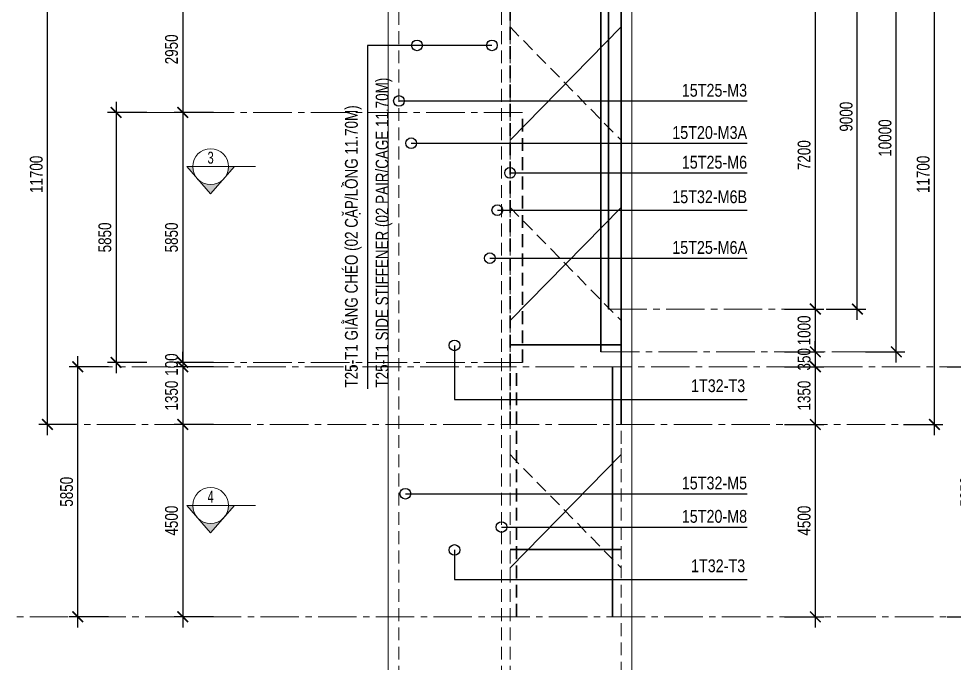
# Model space of a CAD drawing. Header units: millimetres. Extents: x 2746337 to 7547699, y -363432 to 15720.
# Drawn here: x 3799985 to 3821882, y -26997 to -11918 of the extents above; entities that cross this region are included whole.
import ezdxf
from ezdxf.enums import TextEntityAlignment as Align

# ---------------------------------------------------------------- set-up
doc = ezdxf.new("R2010")
doc.units = ezdxf.units.MM
doc.header["$LTSCALE"] = 1200
doc.header["$PDMODE"] = 3
for name, pattern in [('CENTER2', [1.125, 0.75, -0.125, 0.125, -0.125]), ('CONTINOUS', [0]), ('HIDDEN', [0.375, 0.25, -0.125])]:
    doc.linetypes.add(name, pattern=pattern)
for name, color, linetype, lineweight in [('1', 9, 'Continuous', 13), ('BOUND', 3, 'Continuous', 20), ('C1CO', 4, 'Continuous', 35), ('Grid line', 160, 'CENTER2', 5), ('HIDE', 8, 'HIDDEN', 13), ('K-THUOC', 1, 'Continuous', 18), ('LEADER', 8, 'Continuous', 9), ('T1CO', 4, 'Continuous', 20), ('T1HI', 4, 'HIDDEN', 13), ('TCCO', 4, 'Continuous', 35), ('TCHI', 4, 'HIDDEN', 30), ('TEXTMA', 2, 'Continuous', 13), ('TEXTVN', 2, 'Continuous', 20)]:
    doc.layers.add(name, color=color, linetype=linetype, lineweight=lineweight)
doc.styles.add('DB_Arial', font='arial.ttf', dxfattribs={"width": 0.8})
doc.styles.add('SMTEXT', font='arial.ttf', dxfattribs={"width": 0.75})
doc.styles.add('TEXTVN', font='VHELVCN.TTF', dxfattribs={"width": 0.8})
doc.dimstyles.new('BSV1-100', dxfattribs={"dimtxt": 300, "dimasz": 250, "dimexe": 200, "dimexo": 0, "dimgap": 108, "dimtad": 1, "dimdec": 0, "dimdsep": 46, "dimtxsty": 'SMTEXT', "dimblk": 'ARCHTICK', "dimcen": 100, "dimdle": 250, "dimclrd": 256, "dimclre": 256, "dimclrt": 1, "dimadec": 0, "dimazin": 0, "dimtfac": 1, "dimtdec": 0, "dimtix": 1, "dimtmove": 2, "dimatfit": 3, "dimfxl": 720, "dimfxlon": 1, "dimtolj": 1, "dimtzin": 0, "dimarcsym": 0})
doc.dimstyles.new('BSV25', dxfattribs={"dimtxt": 300, "dimasz": 250, "dimexe": 200, "dimexo": 0, "dimgap": 108, "dimtad": 1, "dimdec": 0, "dimlfac": 0.25, "dimdsep": 46, "dimtxsty": 'SMTEXT', "dimblk": 'ARCHTICK', "dimcen": 100, "dimdle": 250, "dimclrd": 256, "dimclre": 256, "dimclrt": 2, "dimadec": 0, "dimazin": 0, "dimtfac": 1, "dimtdec": 0, "dimtix": 1, "dimtmove": 2, "dimatfit": 3, "dimfxl": 800, "dimfxlon": 1, "dimtolj": 1, "dimtzin": 0, "dimarcsym": 0})

# ---------------------------------------------------------------- blocks, each defined once
blk = doc.blocks.new('_ArchTick')
at = {"color": 0, "linetype": 'ByBlock', "const_width": 0.15}
blk.add_lwpolyline([(-0.5, -0.5), (0.5, 0.5)], dxfattribs=at)
blk = doc.blocks.new('*D2662')
at = {"layer": 'Defpoints', "color": 0, "transparency": 16777216}
for p in [(3804039, -9260), (3768926, -13060), (3804039, -13060)]:
    blk.add_point(p, dxfattribs=at)
at = {"layer": 'K-THUOC', "lineweight": -2, "transparency": 16777216}
for p, q in [((3768926, -9010), (3768926, -13310)), ((3769646, -9260), (3768726, -9260)), ((3769646, -13060), (3768726, -13060))]:
    blk.add_line(p, q, dxfattribs=at)
at = {"layer": 'K-THUOC', "lineweight": -2, "transparency": 16777216, "xscale": 250, "yscale": 250, "zscale": 250}
for p, rotation in [((3768926, -9260), 90), ((3768926, -13060), 270)]:
    blk.add_blockref('_ArchTick', p, dxfattribs=dict(at, rotation=rotation))
at = {"layer": 'K-THUOC', "color": 1, "transparency": 16777216, "insert": (3768665, -11160), "char_height": 300, "attachment_point": 5, "rotation": 90, "style": 'SMTEXT'}
blk.add_mtext('\\A1;3800', dxfattribs=at)
blk = doc.blocks.new('*D2665')
at = {"layer": 'Defpoints', "color": 0, "transparency": 16777216}
for p in [(3825555, -1410), (3819858, -25910), (3830723, -25910)]:
    blk.add_point(p, dxfattribs=at)
at = {"layer": 'K-THUOC', "lineweight": -2, "transparency": 16777216}
for p, q in [((3830723, -1160), (3830723, -26160)), ((3830003, -1410), (3830923, -1410)), ((3830003, -25910), (3830923, -25910))]:
    blk.add_line(p, q, dxfattribs=at)
at = {"layer": 'K-THUOC', "lineweight": -2, "transparency": 16777216, "xscale": 250, "yscale": 250, "zscale": 250}
for p, rotation in [((3830723, -1410), 90), ((3830723, -25910), 270)]:
    blk.add_blockref('_ArchTick', p, dxfattribs=dict(at, rotation=rotation))
at = {"layer": 'K-THUOC', "color": 1, "transparency": 16777216, "insert": (3830462, -13660), "char_height": 300, "attachment_point": 5, "rotation": 90, "style": 'SMTEXT'}
blk.add_mtext('\\A1;24500', dxfattribs=at)
blk = doc.blocks.new('*D2666')
at = {"layer": 'Defpoints', "color": 0, "transparency": 16777216}
for p in [(3819858, -25910), (3821580, -44910), (3830723, -44910)]:
    blk.add_point(p, dxfattribs=at)
at = {"layer": 'K-THUOC', "lineweight": -2, "transparency": 16777216}
for p, q in [((3830723, -25660), (3830723, -45160)), ((3830003, -25910), (3830923, -25910)), ((3830003, -44910), (3830923, -44910))]:
    blk.add_line(p, q, dxfattribs=at)
at = {"layer": 'K-THUOC', "lineweight": -2, "transparency": 16777216, "xscale": 250, "yscale": 250, "zscale": 250}
for p, rotation in [((3830723, -25910), 90), ((3830723, -44910), 270)]:
    blk.add_blockref('_ArchTick', p, dxfattribs=dict(at, rotation=rotation))
at = {"layer": 'K-THUOC', "color": 1, "transparency": 16777216, "insert": (3830462, -35410), "char_height": 300, "attachment_point": 5, "rotation": 90, "style": 'SMTEXT'}
blk.add_mtext('\\A1;19000', dxfattribs=at)
blk = doc.blocks.new('*D2667')
at = {"layer": 'Defpoints', "color": 0, "transparency": 16777216}
for p in [(3824755, 90), (3831784, 90), (3819858, -25910)]:
    blk.add_point(p, dxfattribs=at)
at = {"layer": 'K-THUOC', "lineweight": -2, "transparency": 16777216}
for p, q in [((3831784, -26160), (3831784, 340)), ((3831064, 90), (3831984, 90)), ((3831064, -25910), (3831984, -25910))]:
    blk.add_line(p, q, dxfattribs=at)
at = {"layer": 'K-THUOC', "lineweight": -2, "transparency": 16777216, "xscale": 250, "yscale": 250, "zscale": 250}
for p, rotation in [((3831784, 90), 90), ((3831784, -25910), 270)]:
    blk.add_blockref('_ArchTick', p, dxfattribs=dict(at, rotation=rotation))
at = {"layer": 'K-THUOC', "color": 1, "transparency": 16777216, "insert": (3831522, -12910), "char_height": 300, "attachment_point": 5, "rotation": 90, "style": 'SMTEXT'}
blk.add_mtext('\\A1;26000', dxfattribs=at)
blk = doc.blocks.new('SIGSEC')
at = {"layer": '1', "lineweight": 9}
h = blk.add_hatch(color=256, dxfattribs=at)
h.dxf.hatch_style = 1
h.paths.add_polyline_path([(-420, 0), (-560, 0), (-315, -278, -0.182676)])
h = blk.add_hatch(color=256, dxfattribs=at)
h.dxf.hatch_style = 1
h.paths.add_polyline_path([(560, 0), (420, 0, -0.182676), (315, -278)])
h = blk.add_hatch(color=256, dxfattribs=at)
h.dxf.hatch_style = 1
h.paths.add_polyline_path([(315, -278, -0.451416), (-315, -278), (0, -635)])
at = {"layer": '1', "lineweight": 9, "elevation": 0}
blk.add_lwpolyline([(1050, 0), (-560, 0), (0, -635), (560, 0)], dxfattribs=at)
at = {"layer": '1', "lineweight": 9}
blk.add_circle((0, 0), 420, dxfattribs=at)
at = {"layer": 'BOUND', "lineweight": 9, "style": 'TEXTVN', "width": 0.8}
blk.add_attdef('SEC', text='', height=280, dxfattribs=at).set_placement((0, 210, 0), align=Align.MIDDLE_CENTER)
blk = doc.blocks.new('*D2680')
at = {"layer": 'Defpoints', "color": 0, "transparency": 16777216}
for p in [(3811854, -11510), (3811854, -18710), (3818629, -18710)]:
    blk.add_point(p, dxfattribs=at)
at = {"layer": 'K-THUOC', "lineweight": -2, "transparency": 16777216}
for p, q in [((3818629, -11260), (3818629, -18960)), ((3817909, -11510), (3818829, -11510)), ((3817909, -18710), (3818829, -18710))]:
    blk.add_line(p, q, dxfattribs=at)
at = {"layer": 'K-THUOC', "lineweight": -2, "transparency": 16777216, "xscale": 250, "yscale": 250, "zscale": 250}
for p, rotation in [((3818629, -11510), 90), ((3818629, -18710), 270)]:
    blk.add_blockref('_ArchTick', p, dxfattribs=dict(at, rotation=rotation))
at = {"layer": 'K-THUOC', "color": 1, "transparency": 16777216, "insert": (3818368, -15110), "char_height": 300, "attachment_point": 5, "rotation": 90, "style": 'SMTEXT'}
blk.add_mtext('\\A1;7200', dxfattribs=at)
blk = doc.blocks.new('*D2681')
at = {"layer": 'Defpoints', "color": 0, "transparency": 16777216}
for p in [(3811854, -19710), (3811854, -20060), (3818629, -20060)]:
    blk.add_point(p, dxfattribs=at)
at = {"layer": 'K-THUOC', "lineweight": -2, "transparency": 16777216}
for p, q in [((3818629, -19710), (3818629, -19460)), ((3817909, -19710), (3818829, -19710)), ((3818629, -19710), (3818629, -20060)), ((3817909, -20060), (3818829, -20060)), ((3818629, -20060), (3818629, -20310))]:
    blk.add_line(p, q, dxfattribs=at)
at = {"layer": 'K-THUOC', "lineweight": -2, "transparency": 16777216, "xscale": 250, "yscale": 250, "zscale": 250}
for p, rotation in [((3818629, -19710), 270), ((3818629, -20060), 90)]:
    blk.add_blockref('_ArchTick', p, dxfattribs=dict(at, rotation=rotation))
at = {"layer": 'K-THUOC', "color": 1, "transparency": 16777216, "insert": (3818368, -19885), "char_height": 300, "attachment_point": 5, "rotation": 90, "style": 'SMTEXT'}
blk.add_mtext('\\A1;350', dxfattribs=at)
blk = doc.blocks.new('*D2682')
at = {"layer": 'Defpoints', "color": 0, "transparency": 16777216}
for p in [(3811854, -20060), (3811854, -21410), (3818629, -21410)]:
    blk.add_point(p, dxfattribs=at)
at = {"layer": 'K-THUOC', "lineweight": -2, "transparency": 16777216}
for p, q in [((3818629, -19810), (3818629, -21660)), ((3817909, -20060), (3818829, -20060)), ((3817909, -21410), (3818829, -21410))]:
    blk.add_line(p, q, dxfattribs=at)
at = {"layer": 'K-THUOC', "lineweight": -2, "transparency": 16777216, "xscale": 250, "yscale": 250, "zscale": 250}
for p, rotation in [((3818629, -20060), 90), ((3818629, -21410), 270)]:
    blk.add_blockref('_ArchTick', p, dxfattribs=dict(at, rotation=rotation))
at = {"layer": 'K-THUOC', "color": 1, "transparency": 16777216, "insert": (3818368, -20735), "char_height": 300, "attachment_point": 5, "rotation": 90, "style": 'SMTEXT'}
blk.add_mtext('\\A1;1350', dxfattribs=at)
blk = doc.blocks.new('*D2683')
at = {"layer": 'Defpoints', "color": 0, "transparency": 16777216}
for p in [(3811504, -21410), (3811854, -25910), (3818629, -25910)]:
    blk.add_point(p, dxfattribs=at)
at = {"layer": 'K-THUOC', "lineweight": -2, "transparency": 16777216}
for p, q in [((3818629, -21160), (3818629, -26160)), ((3817909, -21410), (3818829, -21410)), ((3817909, -25910), (3818829, -25910))]:
    blk.add_line(p, q, dxfattribs=at)
at = {"layer": 'K-THUOC', "lineweight": -2, "transparency": 16777216, "xscale": 250, "yscale": 250, "zscale": 250}
for p, rotation in [((3818629, -21410), 90), ((3818629, -25910), 270)]:
    blk.add_blockref('_ArchTick', p, dxfattribs=dict(at, rotation=rotation))
at = {"layer": 'K-THUOC', "color": 1, "transparency": 16777216, "insert": (3818368, -23660), "char_height": 300, "attachment_point": 5, "rotation": 90, "style": 'SMTEXT'}
blk.add_mtext('\\A1;4500', dxfattribs=at)
blk = doc.blocks.new('*D2684')
at = {"layer": 'Defpoints', "color": 0, "transparency": 16777216}
for p in [(3811354, -20060), (3822434, -20060), (3811354, -25910)]:
    blk.add_point(p, dxfattribs=at)
at = {"layer": 'K-THUOC', "lineweight": -2, "transparency": 16777216}
for p, q in [((3822434, -26160), (3822434, -19810)), ((3821714, -20060), (3822634, -20060)), ((3821714, -25910), (3822634, -25910))]:
    blk.add_line(p, q, dxfattribs=at)
at = {"layer": 'K-THUOC', "lineweight": -2, "transparency": 16777216, "xscale": 250, "yscale": 250, "zscale": 250}
for p, rotation in [((3822434, -20060), 90), ((3822434, -25910), 270)]:
    blk.add_blockref('_ArchTick', p, dxfattribs=dict(at, rotation=rotation))
at = {"layer": 'K-THUOC', "color": 1, "transparency": 16777216, "insert": (3822173, -22985), "char_height": 300, "attachment_point": 5, "rotation": 90, "style": 'SMTEXT'}
blk.add_mtext('\\A1;5850', dxfattribs=at)
blk = doc.blocks.new('*D2685')
at = {"layer": 'Defpoints', "color": 0, "transparency": 16777216}
for p in [(3810803, -9710), (3821416, -9710), (3810803, -21410)]:
    blk.add_point(p, dxfattribs=at)
at = {"layer": 'K-THUOC', "lineweight": -2, "transparency": 16777216}
for p, q in [((3821416, -21660), (3821416, -9460)), ((3820696, -9710), (3821616, -9710)), ((3820696, -21410), (3821616, -21410))]:
    blk.add_line(p, q, dxfattribs=at)
at = {"layer": 'K-THUOC', "lineweight": -2, "transparency": 16777216, "xscale": 250, "yscale": 250, "zscale": 250}
for p, rotation in [((3821416, -9710), 90), ((3821416, -21410), 270)]:
    blk.add_blockref('_ArchTick', p, dxfattribs=dict(at, rotation=rotation))
at = {"layer": 'K-THUOC', "color": 1, "transparency": 16777216, "insert": (3821155, -15560), "char_height": 300, "attachment_point": 5, "rotation": 90, "style": 'SMTEXT'}
blk.add_mtext('\\A1;11700', dxfattribs=at)
blk = doc.blocks.new('*D2688')
at = {"layer": 'Defpoints', "color": 0, "transparency": 16777216}
for p in [(3810503, -9710), (3820524, -9710), (3810503, -19710)]:
    blk.add_point(p, dxfattribs=at)
at = {"layer": 'K-THUOC', "lineweight": -2, "transparency": 16777216}
for p, q in [((3820524, -19960), (3820524, -9460)), ((3819804, -9710), (3820724, -9710)), ((3819804, -19710), (3820724, -19710))]:
    blk.add_line(p, q, dxfattribs=at)
at = {"layer": 'K-THUOC', "lineweight": -2, "transparency": 16777216, "xscale": 250, "yscale": 250, "zscale": 250}
for p, rotation in [((3820524, -9710), 90), ((3820524, -19710), 270)]:
    blk.add_blockref('_ArchTick', p, dxfattribs=dict(at, rotation=rotation))
at = {"layer": 'K-THUOC', "color": 1, "transparency": 16777216, "insert": (3820262, -14710), "char_height": 300, "attachment_point": 5, "rotation": 90, "style": 'SMTEXT'}
blk.add_mtext('\\A1;10000', dxfattribs=at)
blk = doc.blocks.new('*D2689')
at = {"layer": 'Defpoints', "color": 0, "transparency": 16777216}
for p in [(3811098, -9710), (3819613, -9710), (3811098, -18710)]:
    blk.add_point(p, dxfattribs=at)
at = {"layer": 'K-THUOC', "lineweight": -2, "transparency": 16777216}
for p, q in [((3819613, -18960), (3819613, -9460)), ((3818893, -9710), (3819813, -9710)), ((3818893, -18710), (3819813, -18710))]:
    blk.add_line(p, q, dxfattribs=at)
at = {"layer": 'K-THUOC', "lineweight": -2, "transparency": 16777216, "xscale": 250, "yscale": 250, "zscale": 250}
for p, rotation in [((3819613, -9710), 90), ((3819613, -18710), 270)]:
    blk.add_blockref('_ArchTick', p, dxfattribs=dict(at, rotation=rotation))
at = {"layer": 'K-THUOC', "color": 1, "transparency": 16777216, "insert": (3819352, -14210), "char_height": 300, "attachment_point": 5, "rotation": 90, "style": 'SMTEXT'}
blk.add_mtext('\\A1;9000', dxfattribs=at)
blk = doc.blocks.new('*D2691')
at = {"layer": 'Defpoints', "color": 0, "transparency": 16777216}
for p in [(3808880, -11160), (3803824, -14110), (3808880, -14110)]:
    blk.add_point(p, dxfattribs=at)
at = {"layer": 'K-THUOC', "lineweight": -2, "transparency": 16777216}
for p, q in [((3803824, -10910), (3803824, -14360)), ((3804544, -11160), (3803624, -11160)), ((3804544, -14110), (3803624, -14110))]:
    blk.add_line(p, q, dxfattribs=at)
at = {"layer": 'K-THUOC', "lineweight": -2, "transparency": 16777216, "xscale": 250, "yscale": 250, "zscale": 250}
for p, rotation in [((3803824, -11160), 90), ((3803824, -14110), 270)]:
    blk.add_blockref('_ArchTick', p, dxfattribs=dict(at, rotation=rotation))
at = {"layer": 'K-THUOC', "color": 1, "transparency": 16777216, "insert": (3803563, -12635), "char_height": 300, "attachment_point": 5, "rotation": 90, "style": 'SMTEXT'}
blk.add_mtext('\\A1;2950', dxfattribs=at)
blk = doc.blocks.new('*D2692')
at = {"layer": 'Defpoints', "color": 0, "transparency": 16777216}
for p in [(3808880, -21410), (3803824, -25910), (3808880, -25910)]:
    blk.add_point(p, dxfattribs=at)
at = {"layer": 'K-THUOC', "lineweight": -2, "transparency": 16777216}
for p, q in [((3803824, -21160), (3803824, -26160)), ((3804544, -21410), (3803624, -21410)), ((3804544, -25910), (3803624, -25910))]:
    blk.add_line(p, q, dxfattribs=at)
at = {"layer": 'K-THUOC', "lineweight": -2, "transparency": 16777216, "xscale": 250, "yscale": 250, "zscale": 250}
for p, rotation in [((3803824, -21410), 90), ((3803824, -25910), 270)]:
    blk.add_blockref('_ArchTick', p, dxfattribs=dict(at, rotation=rotation))
at = {"layer": 'K-THUOC', "color": 1, "transparency": 16777216, "insert": (3803563, -23660), "char_height": 300, "attachment_point": 5, "rotation": 90, "style": 'SMTEXT'}
blk.add_mtext('\\A1;4500', dxfattribs=at)
blk = doc.blocks.new('*D2693')
at = {"layer": 'Defpoints', "color": 0, "transparency": 16777216}
for p in [(3800660, -9710), (3809080, -9710), (3809080, -21410)]:
    blk.add_point(p, dxfattribs=at)
at = {"layer": 'K-THUOC', "lineweight": -2, "transparency": 16777216}
for p, q in [((3800660, -21660), (3800660, -9460)), ((3801380, -9710), (3800460, -9710)), ((3801380, -21410), (3800460, -21410))]:
    blk.add_line(p, q, dxfattribs=at)
at = {"layer": 'K-THUOC', "lineweight": -2, "transparency": 16777216, "xscale": 250, "yscale": 250, "zscale": 250}
for p, rotation in [((3800660, -9710), 90), ((3800660, -21410), 270)]:
    blk.add_blockref('_ArchTick', p, dxfattribs=dict(at, rotation=rotation))
at = {"layer": 'K-THUOC', "color": 1, "transparency": 16777216, "insert": (3800398, -15560), "char_height": 300, "attachment_point": 5, "rotation": 90, "style": 'SMTEXT'}
blk.add_mtext('\\A1;11700', dxfattribs=at)
blk = doc.blocks.new('*D2701')
at = {"layer": 'Defpoints', "color": 0, "transparency": 16777216}
for p in [(3808904, -14110), (3803824, -19960), (3808904, -19960)]:
    blk.add_point(p, dxfattribs=at)
at = {"layer": 'K-THUOC', "lineweight": -2, "transparency": 16777216}
for p, q in [((3803824, -13860), (3803824, -20210)), ((3804544, -14110), (3803624, -14110)), ((3804544, -19960), (3803624, -19960))]:
    blk.add_line(p, q, dxfattribs=at)
at = {"layer": 'K-THUOC', "lineweight": -2, "transparency": 16777216, "xscale": 250, "yscale": 250, "zscale": 250}
for p, rotation in [((3803824, -14110), 90), ((3803824, -19960), 270)]:
    blk.add_blockref('_ArchTick', p, dxfattribs=dict(at, rotation=rotation))
at = {"layer": 'K-THUOC', "color": 1, "transparency": 16777216, "insert": (3803563, -17035), "char_height": 300, "attachment_point": 5, "rotation": 90, "style": 'SMTEXT'}
blk.add_mtext('\\A1;5850', dxfattribs=at)
blk = doc.blocks.new('*D2702')
at = {"layer": 'Defpoints', "color": 0, "transparency": 16777216}
for p in [(3803824, -20060), (3809699, -20060), (3809835, -19960)]:
    blk.add_point(p, dxfattribs=at)
at = {"layer": 'K-THUOC', "lineweight": -2, "transparency": 16777216}
for p, q in [((3803824, -19960), (3803824, -19710)), ((3804544, -19960), (3803624, -19960)), ((3804544, -20060), (3803624, -20060)), ((3803824, -19960), (3803824, -20060)), ((3803824, -20060), (3803824, -20310))]:
    blk.add_line(p, q, dxfattribs=at)
at = {"layer": 'K-THUOC', "lineweight": -2, "transparency": 16777216, "xscale": 250, "yscale": 250, "zscale": 250}
for p, rotation in [((3803824, -19960), 270), ((3803824, -20060), 90)]:
    blk.add_blockref('_ArchTick', p, dxfattribs=dict(at, rotation=rotation))
at = {"layer": 'K-THUOC', "color": 1, "transparency": 16777216, "insert": (3803563, -20010), "char_height": 300, "attachment_point": 5, "rotation": 90, "style": 'SMTEXT'}
blk.add_mtext('\\A1;100', dxfattribs=at)
blk = doc.blocks.new('*D2703')
at = {"layer": 'Defpoints', "color": 0, "transparency": 16777216}
for p in [(3809454, -20060), (3803824, -21410), (3809454, -21410)]:
    blk.add_point(p, dxfattribs=at)
at = {"layer": 'K-THUOC', "lineweight": -2, "transparency": 16777216}
for p, q in [((3803824, -19810), (3803824, -21660)), ((3804544, -20060), (3803624, -20060)), ((3804544, -21410), (3803624, -21410))]:
    blk.add_line(p, q, dxfattribs=at)
at = {"layer": 'K-THUOC', "lineweight": -2, "transparency": 16777216, "xscale": 250, "yscale": 250, "zscale": 250}
for p, rotation in [((3803824, -20060), 90), ((3803824, -21410), 270)]:
    blk.add_blockref('_ArchTick', p, dxfattribs=dict(at, rotation=rotation))
at = {"layer": 'K-THUOC', "color": 1, "transparency": 16777216, "insert": (3803563, -20735), "char_height": 300, "attachment_point": 5, "rotation": 90, "style": 'SMTEXT'}
blk.add_mtext('\\A1;1350', dxfattribs=at)
blk = doc.blocks.new('*D2705')
at = {"layer": 'Defpoints', "color": 0, "transparency": 16777216}
for p in [(3801369, -20060), (3809611, -20060), (3809611, -25910)]:
    blk.add_point(p, dxfattribs=at)
at = {"layer": 'K-THUOC', "lineweight": -2, "transparency": 16777216}
for p, q in [((3801369, -26160), (3801369, -19810)), ((3802089, -20060), (3801169, -20060)), ((3802089, -25910), (3801169, -25910))]:
    blk.add_line(p, q, dxfattribs=at)
at = {"layer": 'K-THUOC', "lineweight": -2, "transparency": 16777216, "xscale": 250, "yscale": 250, "zscale": 250}
for p, rotation in [((3801369, -20060), 90), ((3801369, -25910), 270)]:
    blk.add_blockref('_ArchTick', p, dxfattribs=dict(at, rotation=rotation))
at = {"layer": 'K-THUOC', "color": 1, "transparency": 16777216, "insert": (3801107, -22985), "char_height": 300, "attachment_point": 5, "rotation": 90, "style": 'SMTEXT'}
blk.add_mtext('\\A1;5850', dxfattribs=at)
blk = doc.blocks.new('*D2706')
at = {"layer": 'Defpoints', "color": 0, "transparency": 16777216}
for p in [(3811854, -18710), (3811854, -19710), (3818629, -19710)]:
    blk.add_point(p, dxfattribs=at)
at = {"layer": 'K-THUOC', "lineweight": -2, "transparency": 16777216}
for p, q in [((3818629, -18460), (3818629, -19960)), ((3817909, -18710), (3818829, -18710)), ((3817909, -19710), (3818829, -19710))]:
    blk.add_line(p, q, dxfattribs=at)
at = {"layer": 'K-THUOC', "lineweight": -2, "transparency": 16777216, "xscale": 250, "yscale": 250, "zscale": 250}
for p, rotation in [((3818629, -18710), 90), ((3818629, -19710), 270)]:
    blk.add_blockref('_ArchTick', p, dxfattribs=dict(at, rotation=rotation))
at = {"layer": 'K-THUOC', "color": 1, "transparency": 16777216, "insert": (3818368, -19210), "char_height": 300, "attachment_point": 5, "rotation": 90, "style": 'SMTEXT'}
blk.add_mtext('\\A1;1000', dxfattribs=at)
blk = doc.blocks.new('*D2707')
at = {"layer": 'Defpoints', "color": 0, "transparency": 16777216}
for p in [(3806846, -14110), (3802264, -19960), (3806846, -19960)]:
    blk.add_point(p, dxfattribs=at)
at = {"layer": 'K-THUOC', "lineweight": -2, "transparency": 16777216}
for p, q in [((3802264, -13860), (3802264, -20210)), ((3802984, -14110), (3802064, -14110)), ((3802984, -19960), (3802064, -19960))]:
    blk.add_line(p, q, dxfattribs=at)
at = {"layer": 'K-THUOC', "lineweight": -2, "transparency": 16777216, "xscale": 250, "yscale": 250, "zscale": 250}
for p, rotation in [((3802264, -14110), 90), ((3802264, -19960), 270)]:
    blk.add_blockref('_ArchTick', p, dxfattribs=dict(at, rotation=rotation))
at = {"layer": 'K-THUOC', "color": 1, "transparency": 16777216, "insert": (3802003, -17035), "char_height": 300, "attachment_point": 5, "rotation": 90, "style": 'SMTEXT'}
blk.add_mtext('\\A1;5850', dxfattribs=at)

msp = doc.modelspace()

# ---------------------------------------------------------------- linework, layer by layer
at = {"layer": 'BOUND'}
msp.add_lwpolyline([(3808634.3, -44910), (3814334.3, -44910), (3814334.3, -1410), (3808634.3, -1410)], close=True, dxfattribs=at)
at = {"layer": 'C1CO'}
for p, q in [((3814084.3, -9710.4), (3814084.3, -21410.4)), ((3811488.5, -19548.4), (3814088.5, -19548.4)), ((3813884.3, -20060), (3813884.3, -25910)), ((3811488.5, -24334.2), (3814088.5, -24334.2))]:
    msp.add_line(p, q, dxfattribs=at)
at = {"layer": 'Grid line'}
for p, q in [((3811774.5, -14110.2), (3802794, -14110)), ((3813787.5, -18710), (3819812.9, -18710)), ((3813612.8, -19710), (3820723.6, -19710)), ((3822434.1, -20060.4), (3802089.4, -20060.4)), ((3811774.5, -19960), (3804364.7, -19960)), ((3821616.1, -21410.4), (3800459.6, -21410.4)), ((3770544.3, -25910), (3831983.7, -25910))]:
    msp.add_line(p, q, dxfattribs=at)
at = {"layer": 'HIDE'}
for p, q in [((3808884.3, -44910), (3808884.3, -410)), ((3811284.3, -44910), (3811284.3, -410)), ((3811484.3, -44910), (3811484.3, -410)), ((3814084.3, -410), (3814084.3, -44910))]:
    msp.add_line(p, q, dxfattribs=at)
at = {"layer": 'T1CO'}
for points in [[(3814084.3, -11960.3), (3814084.3, -12110.3), (3811484.3, -14760.3), (3811484.3, -14910.3)], [(3814084.3, -16180.8), (3814084.3, -16330.8), (3811484.3, -18980.8), (3811484.3, -19130.8)], [(3814084.3, -21965.7), (3814084.3, -22115.7), (3811484.3, -24765.7), (3811484.3, -24915.7)]]:
    msp.add_lwpolyline(points, dxfattribs=at)
at = {"layer": 'T1HI'}
for points in [[(3811484.3, -11960.3), (3811484.3, -12110.3), (3814084.3, -14760.3), (3814084.3, -14910.3)], [(3811484.3, -16180.8), (3811484.3, -16330.8), (3814084.3, -18980.8), (3814084.3, -19130.8)], [(3811484.3, -21965.7), (3811484.3, -22115.7), (3814084.3, -24765.7), (3814084.3, -24915.7)]]:
    msp.add_lwpolyline(points, dxfattribs=at)
at = {"layer": 'TCCO'}
msp.add_line((3813787.5, -9710.4), (3813787.5, -18710), dxfattribs=at)
at = {"layer": 'TCHI', "linetype": 'HIDDEN'}
for p, q in [((3811488.5, -21410.2), (3811488.5, -9710.2)), ((3811638.5, -25910.2), (3811638.5, -20060.2))]:
    msp.add_line(p, q, dxfattribs=at)
at = {"layer": 'TCHI', "color": 6, "linetype": 'CONTINOUS'}
msp.add_line((3813612.8, -19710), (3813612.8, -9710.4), dxfattribs=at)
at = {"layer": 'TCHI', "color": 6, "linetype": 'HIDDEN'}
msp.add_line((3811774.5, -19960.2), (3811774.5, -14110.2), dxfattribs=at)

# ---------------------------------------------------------------- block references
at = {"layer": '1', "lineweight": 20}
for p, values in [((3804477.4, -15379), {'SEC': '3'}), ((3804477.4, -23307.2, 0), {'SEC': '4'})]:
    msp.add_blockref('SIGSEC', p, dxfattribs=at).add_auto_attribs(values)

# ---------------------------------------------------------------- texts
at = {"layer": 'TEXTMA', "style": 'DB_Arial', "width": 0.8}
for s, p in [('15T25-M3', (3817033, -13742.4)), ('15T20-M3A', (3817033, -14731)), ('15T25-M6', (3817033, -15425.6)), ('15T32-M6B', (3817033, -16233.2)), ('15T25-M6A', (3817033, -17418.9)), ('1T32-T3', (3816988.8, -20653.8)), ('15T32-M5', (3817033, -22929.7)), ('15T20-M8', (3817033, -23709.8)), ('1T32-T3', (3816988.8, -24866.7))]:
    msp.add_text(s, height=300, rotation=360, dxfattribs=at).set_placement(p, align=Align.RIGHT)
at = {"layer": 'TEXTVN', "lineweight": 20, "style": 'SMTEXT', "width": 0.75}
for s, p in [('T25-T1 SIDE STIFFENER (02 PAIR/CAGE 11.70M)', (3808641, -20545.9)), ('T25-T1 GIẰNG CHÉO (02 CẶP/LỒNG 11.70M)', (3807921, -20545.9))]:
    msp.add_text(s, height=300, rotation=90, dxfattribs=at).set_placement(p)

# ---------------------------------------------------------------- dimensions: what is measured, and where the dimension line sits
at = {"layer": 'K-THUOC'}
for base, p1, p2, picture, middle in [((3831783.7, 90), (3819858.3, -25910), (3824754.9, 90), '*D2667', (3831522.5, -12910)), ((3830722.8, -25910), (3825554.9, -1410), (3819858.3, -25910), '*D2665', (3830461.6, -13660)), ((3768926.3, -13060), (3804039.5, -9260), (3804039.5, -13060), '*D2662', (3768665.1, -11160)), ((3800659.6, -9710), (3809080, -21410), (3809080, -9710), '*D2693', (3800398.4, -15560)), ((3820523.6, -9710.3), (3810503, -19710), (3810503, -9710.3), '*D2688', (3820262.4, -14710.2)), ((3821416.1, -9710.3), (3810803, -21410), (3810803, -9710.3), '*D2685', (3821154.9, -15560.2)), ((3819612.9364, -9710.4904), (3811097.6403, -18710), (3811097.6403, -9710.4904), '*D2689', (3819351.7645, -14210.2452)), ((3803824.2, -14110), (3808880, -11160.3), (3808880, -14110), '*D2691', (3803563.1, -12635.2)), ((3818629.4, -18710), (3811854.5, -11510.3), (3811854.5, -18710), '*D2680', (3818368.2, -15110.2)), ((3802264.2, -19960), (3806846.2, -14110), (3806846.2, -19960), '*D2707', (3802003.1, -17035)), ((3803824.2, -19960), (3808904.5, -14110), (3808904.5, -19960), '*D2701', (3803563.1, -17035)), ((3818629.4, -19709.6), (3811854.5, -18710), (3811854.5, -19709.6), '*D2706', (3818368.2, -19209.8)), ((3818629.4, -20060), (3811854.5, -19710), (3811854.5, -20060), '*D2681', (3818368.1, -19885)), ((3803824.2, -20060.4), (3809834.9, -19960), (3809698.8, -20060.4), '*D2702', (3803563.1, -20010.2)), ((3801368.6, -20060), (3809611.5, -25910), (3809611.5, -20060), '*D2705', (3801107.4, -22985)), ((3803824.2, -21410.4), (3809454.1, -20060.4), (3809454.1, -21410.4), '*D2703', (3803563, -20735.4)), ((3822434.1, -20060), (3811354.5, -25910), (3811354.5, -20060), '*D2684', (3822173, -22985)), ((3818629.4, -21410), (3811854.5, -20060), (3811854.5, -21410), '*D2682', (3818368.1, -20735)), ((3803824.2, -25910), (3808880, -21410), (3808880, -25910), '*D2692', (3803563.1, -23660)), ((3818629.4, -25910), (3811504.5, -21410), (3811854.5, -25910), '*D2683', (3818368.2, -23660)), ((3830722.8, -44910), (3819858.3, -25910), (3821580, -44910), '*D2666', (3830461.6, -35410))]:
    dim = msp.add_linear_dim(base=base, p1=p1, p2=p2, angle=90, dimstyle='BSV1-100', dxfattribs=at)
    dim.commit()
    dim.dimension.update_dxf_attribs({"geometry": picture, "text_midpoint": middle})

# ---------------------------------------------------------------- leaders
at = {"layer": 'LEADER'}
for points in [[(3811061.2, -12541.5), (3808147.9, -12541.5), (3808147.9, -18541.5)], [(3809307.3, -12541.5), (3808147.9, -12541.5), (3808147.9, -20579.5)], [(3808884.3, -13842.4), (3817033, -13842.4)], [(3809170.3, -14831), (3817033, -14831)], [(3811484.3, -15525.6), (3817033, -15525.6)], [(3811187.5, -16397.7), (3817033, -16397.7)], [(3811012.8, -17518.9), (3817033, -17518.9)], [(3810184.3, -19560), (3810184.3, -20825.3), (3817033, -20825.3)], [(3809034.3, -23029.7), (3817033, -23029.7)], [(3811284.3, -23809.8), (3817033, -23809.8)], [(3810184.3, -24345.9), (3810184.3, -25038.3), (3817033, -25038.3)]]:
    msp.add_leader(points, dimstyle='BSV25', override={"dimldrblk": 'Origin'}, dxfattribs=at)

doc.saveas('drawing.dxf')
